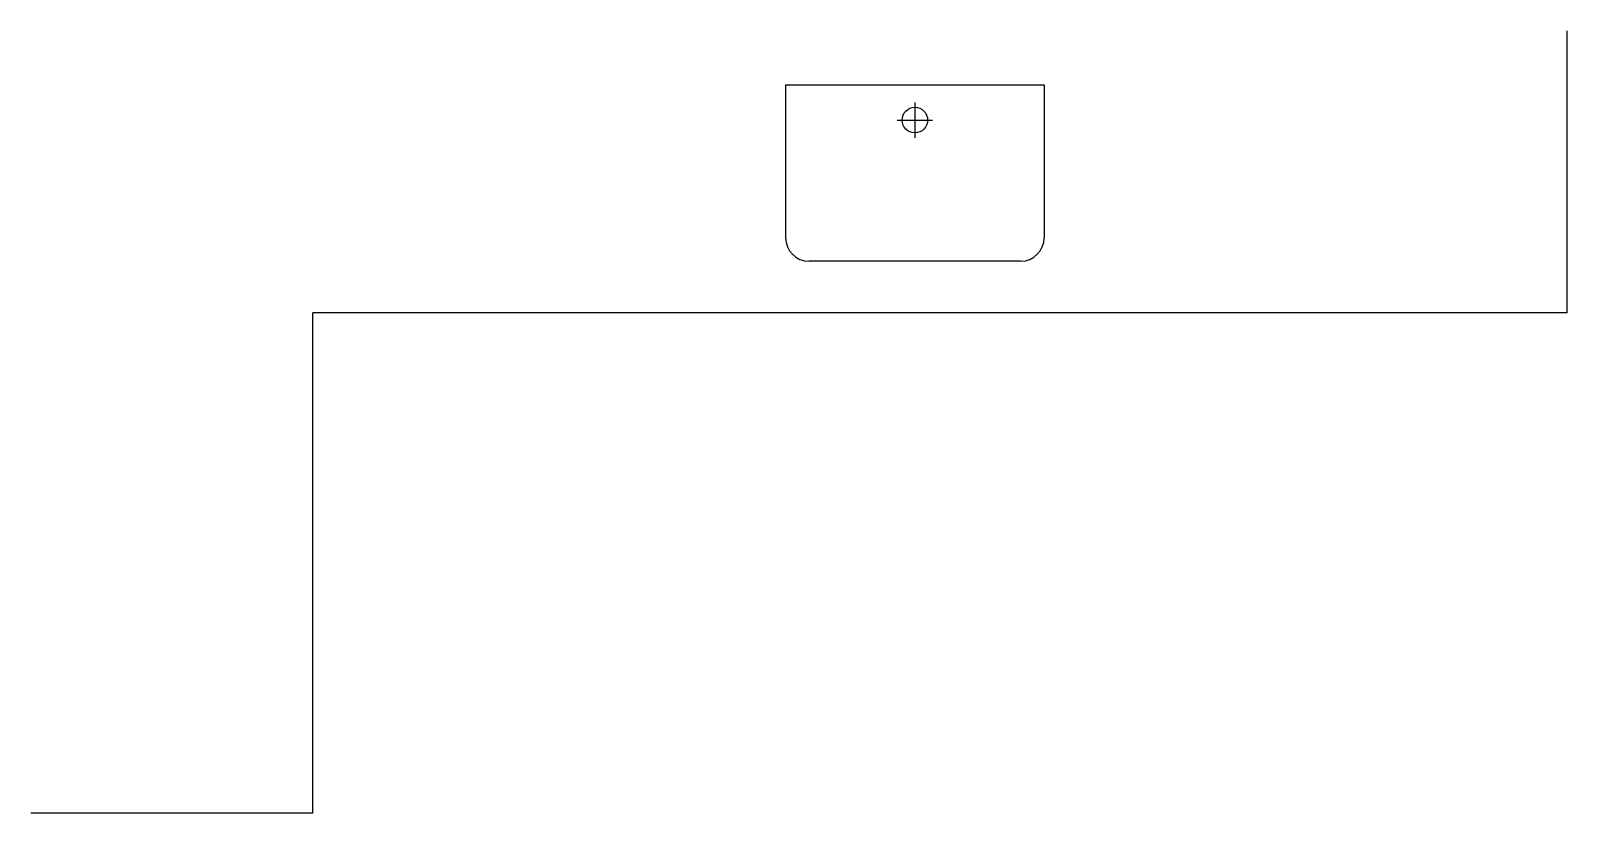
# Model space of a CAD drawing. Header units: millimetres. Extents: x 3119 to 3446, y -86 to 80.
import ezdxf

# ---------------------------------------------------------------- set-up
doc = ezdxf.new("R2010")
doc.units = ezdxf.units.MM

msp = doc.modelspace()

# ---------------------------------------------------------------- linework, layer by layer
for p, q in [((3446.1, 19.91), (3446.1, 79.91)), ((3279.85, 68.42), (3334.85, 68.42)), ((3279.85, 68.42), (3279.85, 35.92)), ((3334.85, 68.42), (3334.85, 35.92)), ((3307.35, 64.67), (3307.35, 57.17)), ((3303.6, 60.92), (3311.1, 60.92)), ((3329.85, 30.92), (3284.85, 30.92)), ((3446.1, 19.91), (3179.31, 19.91)), ((3179.31, -86.44), (3179.31, 19.91)), ((3179.31, -86.44), (3119.31, -86.44))]:
    msp.add_line(p, q)
msp.add_circle((3307.35, 60.92), 2.72)
for centre, start, end in [((3284.85, 35.92), 180, 270), ((3329.85, 35.92), 270, 0)]:
    msp.add_arc(centre, 5, start, end)

doc.saveas('drawing.dxf')
